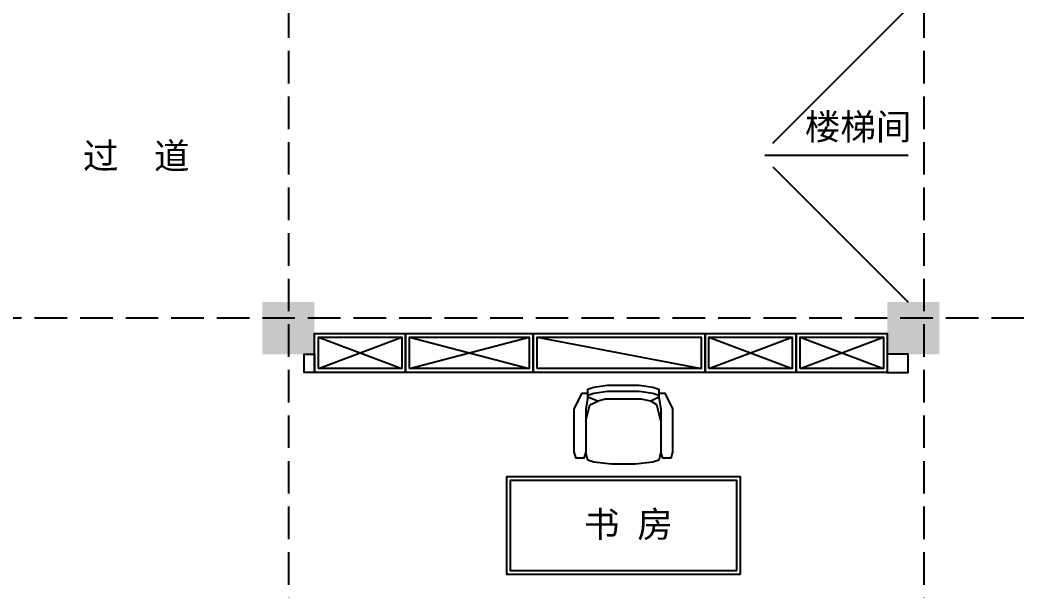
# Model space of a CAD drawing. Header units: millimetres. Extents: x -807114 to 558292, y -468455 to -61603.
# Drawn here: x 349552 to 357293, y -188117 to -183733 of the extents above; entities that cross this region are included whole.
import ezdxf

# ---------------------------------------------------------------- set-up
doc = ezdxf.new("R2010")
doc.units = ezdxf.units.MM
doc.header["$LTSCALE"] = 1000
doc.linetypes.add('DASH', pattern=[0.35, 0.25, -0.1])
for name, color, linetype in [('FF-FIXT', 31, 'Continuous'), ('FF-FURN', 51, 'Continuous'), ('KL截面', 30, 'Continuous'), ('wipess', 5, 'Continuous'), ('建-楼梯', 2, 'Continuous'), ('建-轴', 1, 'Continuous')]:
    doc.layers.add(name, color=color, linetype=linetype)
doc.styles.add('D', font='simhei.ttf', dxfattribs={"width": 0.75, "height": 7})

# ---------------------------------------------------------------- blocks, each defined once
blk = doc.blocks.new('做成ACAD TuKuai0291')
blk.add_wipeout([(-457.2, 228.6), (-457.2, 266.7), (-355.6, 317.5), (-76.2, 317.5), (-38.1, 304.8), (-38.1, 254), (-76.2, 241.3), (-25.4, 228.6), (-12.7, 190.5), (0, 76.2), (0, -76.2), (-12.7, -190.5), (-25.4, -228.6), (-76.2, -241.3), (-38.1, -254), (-38.1, -304.8), (-76.2, -317.5), (-355.6, -317.5), (-457.2, -266.7), (-457.2, -228.6), (-482.6, -228.6), (-495.3, -190.5), (-508, -101.6), (-508, 101.6), (-495.3, 190.5), (-482.6, 228.6)]).dxf.layer = 'wipess'
at = {"color": 57, "linetype": 'Continuous'}
for p, q in [((-444.5, 228.6), (-457.2, 190.5)), ((-457.2, 190.5), (-469.9, 101.6)), ((-469.9, 101.6), (-469.9, -101.6)), ((-469.9, -101.6), (-457.2, -190.5)), ((-457.2, -190.5), (-444.5, -228.6))]:
    blk.add_line(p, q, dxfattribs=at)
at = {"linetype": 'Continuous'}
for p, q in [((-431.8, 228.6), (-457.2, 228.6)), ((-431.8, 228.6), (-355.6, 241.3)), ((-406.4, 165.1), (-431.8, 228.6)), ((-381, 215.9), (-406.4, 165.1)), ((-279.4, 241.3), (-381, 215.9)), ((-355.6, 241.3), (-76.2, 241.3)), ((-419.1, 114.3), (-406.4, 165.1)), ((-419.1, -114.3), (-419.1, 114.3)), ((-406.4, -177.8), (-419.1, -114.3)), ((-431.8, -228.6), (-406.4, -177.8)), ((-381, -215.9), (-406.4, -177.8)), ((-457.2, -228.6), (-431.8, -228.6)), ((-431.8, -228.6), (-355.6, -241.3)), ((-279.4, -241.3), (-381, -215.9)), ((-355.6, -241.3), (-76.2, -241.3))]:
    blk.add_line(p, q, dxfattribs=at)
blk.add_lwpolyline([(-457.2, 228.6), (-482.6, 228.6), (-495.3, 190.5), (-508, 101.6), (-508, -101.6), (-495.3, -190.5), (-482.6, -228.6), (-457.2, -228.6), (-457.2, -266.7), (-355.6, -317.5), (-76.2, -317.5), (-38.1, -304.8), (-38.1, -254), (-76.2, -241.3), (-25.4, -228.6), (-12.7, -190.5), (0, -76.2), (0, 76.2), (-12.7, 190.5), (-25.4, 228.6), (-76.2, 241.3), (-38.1, 254), (-38.1, 304.8), (-76.2, 317.5), (-355.6, 317.5), (-457.2, 266.7), (-457.2, 228.6), (-482.6, 228.6)], dxfattribs=at)

msp = doc.modelspace()

# ---------------------------------------------------------------- hatches: boundary and pattern name
h = msp.add_hatch(color=251)
h.dxf.hatch_style = 1
h.paths.add_polyline_path([(351413.2, -185899.5), (351413.2, -186299.5), (351813.2, -186299.5), (351813.2, -185899.5)])
h = msp.add_hatch(color=251)
h.dxf.hatch_style = 1
h.paths.add_polyline_path([(356213.2, -185899.5), (356613.2, -185899.5), (356613.2, -186299.5), (356213.2, -186299.5)])

# ---------------------------------------------------------------- linework, layer by layer
for points in [[(351813.2, -186439.5), (351733.2, -186439.5), (351733.2, -186299.5), (351813.2, -186299.5)], [(356213.2, -186439.5), (356373.2, -186439.5), (356373.2, -186299.5), (356213.2, -186299.5)]]:
    msp.add_lwpolyline(points, close=True)
at = {"layer": 'FF-FIXT', "color": 252, "ltscale": 3}
for p, q in [((351843.2, -186409.5), (352483.1, -186169.5)), ((351843.2, -186169.5), (352483.1, -186409.5)), ((352543.1, -186409.5), (353463, -186169.5)), ((352543.1, -186169.5), (353463, -186409.5)), ((353523, -186169.5), (354783.4, -186409.5)), ((354843.4, -186409.5), (355483.3, -186169.5)), ((354843.4, -186169.5), (355483.3, -186409.5)), ((355543.3, -186409.5), (356183.2, -186169.5)), ((355543.3, -186169.5), (356183.2, -186409.5))]:
    msp.add_line(p, q, dxfattribs=at)
at = {"layer": 'FF-FIXT', "ltscale": 3}
for points in [[(351813.2, -186439.5), (351813.2, -186139.5), (352513.1, -186139.5), (352513.1, -186439.5)], [(352513.1, -186439.5), (352513.1, -186139.5), (353493, -186139.5), (353493, -186439.5)], [(353493, -186439.5), (353493, -186139.5), (354813.4, -186139.5), (354813.4, -186439.5)], [(354813.4, -186439.5), (354813.4, -186139.5), (355513.3, -186139.5), (355513.3, -186439.5)], [(355513.3, -186439.5), (355513.3, -186139.5), (356213.2, -186139.5), (356213.2, -186439.5)], [(355086.7, -187989.5), (355086.7, -187240), (353287.2, -187240), (353287.2, -187989.5)]]:
    msp.add_lwpolyline(points, close=True, dxfattribs=at)
at = {"layer": 'FF-FIXT', "color": 252, "ltscale": 3}
for points in [[(351843.2, -186409.5), (351843.2, -186169.5), (352483.1, -186169.5), (352483.1, -186409.5)], [(352543.1, -186409.5), (352543.1, -186169.5), (353463, -186169.5), (353463, -186409.5)], [(353523, -186409.5), (353523, -186169.5), (354783.4, -186169.5), (354783.4, -186409.5)], [(354843.4, -186409.5), (354843.4, -186169.5), (355483.3, -186169.5), (355483.3, -186409.5)], [(355543.3, -186409.5), (355543.3, -186169.5), (356183.2, -186169.5), (356183.2, -186409.5)], [(355056.7, -187959.5), (355056.7, -187270), (353317.2, -187270), (353317.2, -187959.5)]]:
    msp.add_lwpolyline(points, close=True, dxfattribs=at)
at = {"layer": '建-楼梯'}
for p, q in [((355333.2, -184679.5), (356373.2, -183639.5)), ((355273.2, -184769.5), (356373.2, -184769.5)), ((355333.2, -184859.5), (356373.2, -185899.5))]:
    msp.add_line(p, q, dxfattribs=at)
at = {"layer": '建-轴', "linetype": 'DASH'}
for p, q in [((351613.2, -178719.5), (351613.2, -193279.5)), ((356493.2, -178719.5), (356493.2, -193279.5)), ((348613.2, -186019.5), (357293.2, -186019.5))]:
    msp.add_line(p, q, dxfattribs=at)

# ---------------------------------------------------------------- block references
at = {"layer": 'FF-FURN', "linetype": 'Continuous', "xscale": -1.1918016, "yscale": 1.1918016, "zscale": 1.1918016, "rotation": 89.99999999999966}
msp.add_blockref('做成ACAD TuKuai0291', (354186.3, -187143.4), dxfattribs=at)

# ---------------------------------------------------------------- texts
at = {"layer": 'KL截面', "linetype": 'ByBlock', "style": 'D'}
for s, p in [('楼梯间', (355580.4, -184652.2)), ('过  道', (350035.4, -184876.8)), ('书 房', (353883.8, -187705.2))]:
    msp.add_text(s, height=200, dxfattribs=at).set_placement(p)

doc.saveas('drawing.dxf')
